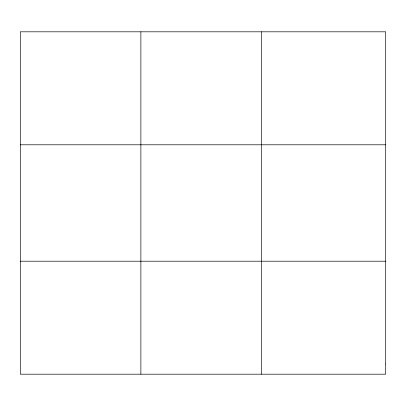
<?xml version="1.0" encoding="UTF-8"?>
<svg xmlns="http://www.w3.org/2000/svg" width="406" height="406" viewBox="0 0 406 406"><rect width="100%" height="100%" fill="white"/><g stroke="black" fill="none" stroke-linecap="round" stroke-linejoin="round"><path stroke-width="0.61" d="M140.882 374.19L140.882 31.81M261.464 374.19L261.464 31.81M20.3 144.795L385.7 144.795M20.3 261.205L385.7 261.205M385.7 363.918L385.7 374.19L20.3 374.19L20.3 31.81L385.7 31.81L385.7 363.918"/></g></svg>
